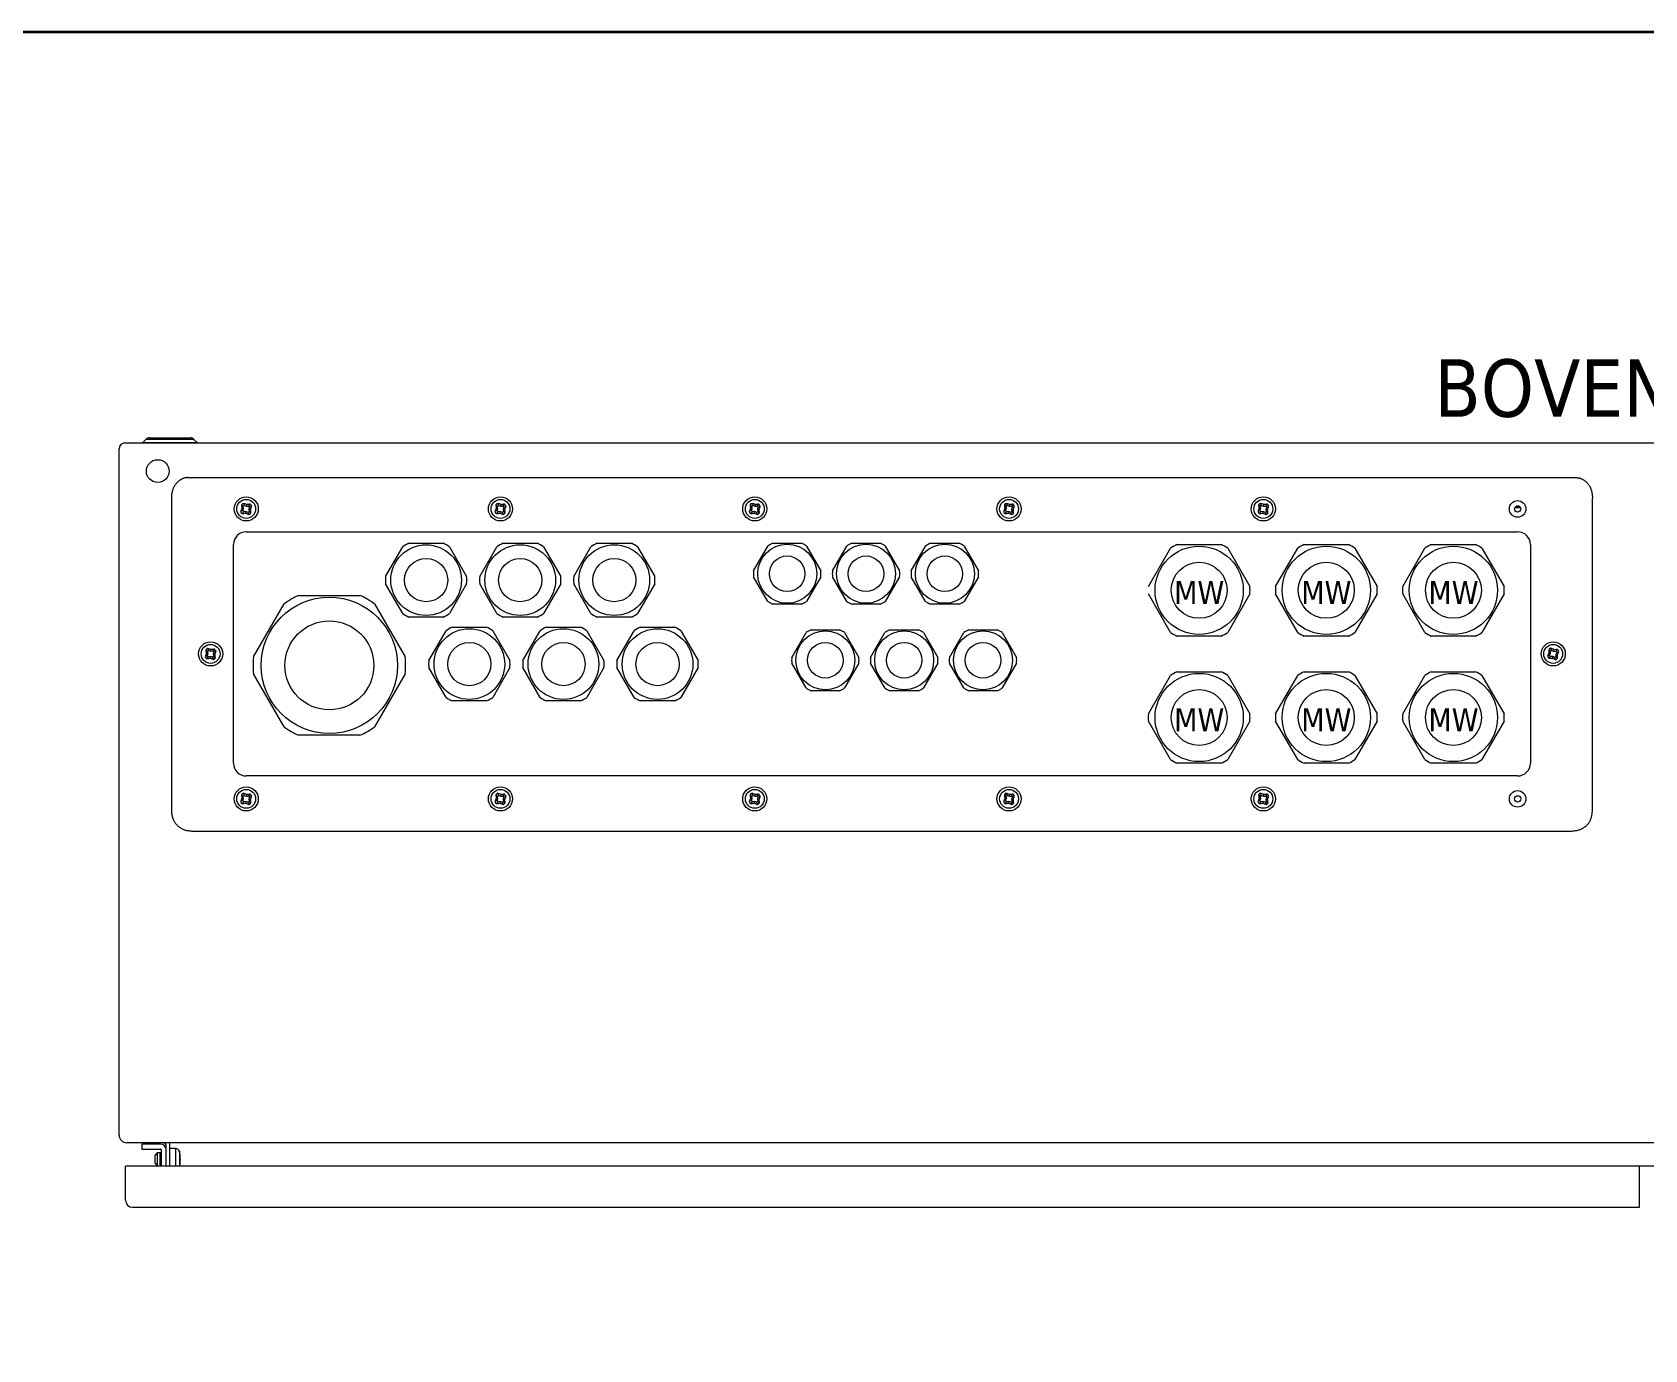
# Model space of a CAD drawing. Header units: millimetres. Extents: x 0 to 4000, y 0 to 2720.
# Drawn here: x 1816 to 2450, y 2202 to 2720 of the extents above; entities that cross this region are included whole.
import ezdxf
from ezdxf.enums import TextEntityAlignment as Align

# ---------------------------------------------------------------- set-up
doc = ezdxf.new("R2010")
doc.units = ezdxf.units.MM
for name, color, linetype, lineweight in [('EPLAN108', 5, 'Continuous', 5), ('EPLAN201', 73, 'Continuous', 5), ('EPLAN400', 5, 'Continuous', 5), ('EPLAN440', 73, 'Continuous', 5), ('EPLAN451', 73, 'Continuous', 5), ('EPLAN452', 73, 'Continuous', 5), ('EPLAN500', 7, 'Continuous', 5), ('EPLAN501', 7, 'Continuous', 5), ('EPLAN503', 7, 'Continuous', 5), ('EPLAN504', 7, 'Continuous', 5), ('KASTEN', 1, 'Continuous', 0), ('KASTMACRO-DETAIL', 1, 'Continuous', 0)]:
    doc.layers.add(name, color=color, linetype=linetype, lineweight=lineweight)
doc.styles.add('Tahoma', font='')
doc.styles.get('Tahoma').set_extended_font_data('Tahoma')

# ---------------------------------------------------------------- blocks, each defined once
blk = doc.blocks.new('EPLFRAME')
at = {"layer": 'EPLAN201', "linetype": 'Continuous', "lineweight": 35, "ltscale": 4}
blk.add_lwpolyline([(0, 0), (4000, 0), (4000, 2720), (0, 2720)], close=True, dxfattribs=at)
at = {"layer": 'EPLAN451', "color": 73, "style": 'Tahoma'}
for tag, p in [('14_10011', (927, 160)), ('14_10015', (927, 110)), ('14_10014', (927, 60)), ('14_10031', (2460, 60)), ('14_10156[1]', (3360, 58.28)), ('14_10000', (927, 10)), ('14_10027', (3475, 10))]:
    blk.add_attdef(tag, p, '', height=22.57, dxfattribs=at)
blk.add_attdef('14_10013', text='', height=22.57, dxfattribs=at).set_placement((2245, 10), align=Align.RIGHT)
at = {"layer": 'EPLAN452', "color": 73, "style": 'Tahoma'}
for tag, p, height in [('4_11011', (2530, 160), 22.57), ('4_11901[1]', (2497, 110), 22.57), ('4_11020', (2890, 60), 22.57), ('4_11042', (3850, 10), 31.61)]:
    blk.add_attdef(tag, p, '', height=height, dxfattribs=at)
blk = doc.blocks.new('EPLSYM_LibrarySPECIAL_Symbol11_Variant0_Placement8_5')
at = {"layer": 'EPLAN400', "color": 5, "style": 'Tahoma'}
blk.add_attdef('17_20010', text='', height=22.57, dxfattribs=at).set_placement((-1.5, -0.5), align=Align.BOTTOM_CENTER)
at = {"layer": 'EPLAN440', "color": 73, "style": 'Tahoma'}
blk.add_attdef('17_20300', text='', height=1.63, dxfattribs=at).set_placement((-1.5, -38), align=Align.BOTTOM_CENTER)
at = {"layer": 'EPLAN500', "color": 7, "style": 'Tahoma'}
blk.add_attdef('17_20027', text='', height=1.63, dxfattribs=at).set_placement((-1.5, -40.7), align=Align.BOTTOM_CENTER)
at = {"layer": 'EPLAN501', "color": 7, "style": 'Tahoma'}
blk.add_attdef('17_20011', text='', height=1.63, dxfattribs=at).set_placement((-1.5, -46.1), align=Align.BOTTOM_CENTER)
at = {"layer": 'EPLAN503', "color": 7, "style": 'Tahoma'}
blk.add_attdef('17_20024', text='', height=1.63, dxfattribs=at).set_placement((-1.5, -48.8), align=Align.BOTTOM_CENTER)
at = {"layer": 'EPLAN504', "color": 7, "style": 'Tahoma'}
blk.add_attdef('17_20901[1]', text='', height=1.63, dxfattribs=at).set_placement((-1.5, -43.4), align=Align.BOTTOM_CENTER)

msp = doc.modelspace()

# ---------------------------------------------------------------- linework, layer by layer
at = {"layer": 'KASTEN', "color": 1, "linetype": 'Continuous'}
for p, q in [((1849.76, 2286.42), (1849.76, 2556.28)), ((1852.06, 2558.57), (3047.45, 2558.57)), ((1876.74, 2544.94), (2422.77, 2544.94)), ((1870.3, 2536.79), (1870.3, 2414.45)), ((2429.21, 2414.45), (2429.21, 2536.79)), ((1894.76, 2432.62), (1894.76, 2518.62)), ((1899.76, 2523.62), (2399.76, 2523.62)), ((2404.76, 2518.62), (2404.76, 2432.62)), ((2399.76, 2427.62), (1899.76, 2427.62)), ((1878.78, 2405.96), (2420.73, 2405.96)), ((3046.75, 2283.42), (1852.76, 2283.42)), ((1858.76, 2282.93), (1858.76, 2280.93)), ((1866.06, 2282.93), (1858.76, 2282.93)), ((1858.76, 2280.93), (1866.06, 2280.93)), ((1864.76, 2279.43), (1863.76, 2278.43)), ((1863.76, 2278.43), (1863.76, 2275.43)), ((1866.26, 2279.43), (1864.76, 2279.43)), ((1864.76, 2279.43), (1864.76, 2274.43)), ((1866.26, 2279.43), (1865.76, 2279.43)), ((1865.76, 2279.43), (1865.76, 2276.86)), ((1865.76, 2276.86), (1865.76, 2274.43)), ((1866.26, 2280.73), (1866.26, 2274.29)), ((1868.26, 2274.29), (1868.26, 2282.42)), ((1869.76, 2274.29), (1869.76, 2282.42)), ((1870.66, 2281.18), (1869.86, 2281.18)), ((1871, 2281.18), (1870.26, 2281.18)), ((1870.66, 2281.18), (1870.66, 2281.18)), ((1871.17, 2281.17), (1871, 2281.18)), ((1871.26, 2281.18), (1871.17, 2281.17)), ((1872, 2281.18), (1871.26, 2281.18)), ((1872, 2281.18), (1872, 2276.81)), ((1872, 2276.81), (1872, 2274.29)), ((1873.45, 2280.07), (1873.45, 2276.84)), ((1873.45, 2276.84), (1873.45, 2274.29)), ((1873.61, 2279.3), (1873.61, 2279.36)), ((1873.61, 2276.37), (1873.61, 2277.35)), ((1873.72, 2278.52), (1873.74, 2278.52)), ((1873.73, 2276.63), (1873.74, 2276.63)), ((1873.74, 2278.62), (1873.74, 2278.62)), ((1873.74, 2278.6), (1873.74, 2278.6)), ((1873.74, 2278.16), (1873.74, 2278.16)), ((1873.74, 2276.87), (1873.74, 2276.87)), ((3047.25, 2274.29), (1852.26, 2274.29)), ((1852.26, 2260.89), (1852.26, 2274.29)), ((1863.76, 2275.43), (1864.76, 2274.43)), ((1864.76, 2274.43), (1866.26, 2274.43)), ((1865.76, 2274.43), (1866.26, 2274.43)), ((1873.61, 2274.49), (1873.61, 2274.53)), ((1873.65, 2276.35), (1873.74, 2276.35)), ((1873.74, 2275.77), (1873.74, 2275.76)), ((1873.74, 2275.26), (1873.74, 2275.26)), ((1873.74, 2275.24), (1873.74, 2275.23)), ((1855.06, 2258.09), (2444.96, 2258.09)), ((2444.96, 2258.09), (2447.75, 2258.09))]:
    msp.add_line(p, q, dxfattribs=at)
at = {"layer": 'KASTEN', "linetype": 'Continuous', "lineweight": 0, "ltscale": 20}
for p, q in [((1859, 2558.63), (1860.44, 2560.07)), ((1880.53, 2558.63), (1859, 2558.63)), ((1860.44, 2560.07), (1879.08, 2560.07)), ((1861.65, 2560.57), (1877.88, 2560.57)), ((1879.08, 2560.07), (1880.53, 2558.63))]:
    msp.add_line(p, q, dxfattribs=at)
at = {"layer": 'KASTEN', "linetype": 'Continuous', "ltscale": 9.15}
for p, q in [((1898.4, 2531.95), (1897.56, 2531.54)), ((1898.61, 2533.59), (1897.9, 2534.21)), ((1898.73, 2532.75), (1898.07, 2532.83)), ((1898.77, 2531.48), (1898.16, 2530.77)), ((1898.4, 2531.95), (1898.73, 2532.75)), ((1898.73, 2532.75), (1898.61, 2533.59)), ((1899.09, 2533.96), (1898.67, 2534.8)), ((1899.62, 2531.6), (1898.77, 2531.48)), ((1899.09, 2533.96), (1899.88, 2533.64)), ((1899.62, 2531.6), (1899.53, 2530.94)), ((1900.41, 2531.27), (1899.62, 2531.6)), ((1899.88, 2533.64), (1899.96, 2534.3)), ((1899.88, 2533.64), (1900.73, 2533.75)), ((1900.41, 2531.27), (1900.82, 2530.43)), ((1900.73, 2533.75), (1901.34, 2534.46)), ((1900.73, 2533.75), (1901.09, 2533.28)), ((1901.09, 2533.28), (1900.77, 2532.49)), ((1900.77, 2532.49), (1900.89, 2531.64)), ((1900.77, 2532.49), (1901.43, 2532.4)), ((1900.89, 2531.64), (1901.6, 2531.03)), ((1901.09, 2533.28), (1901.93, 2533.69)), ((1998.4, 2531.95), (1997.56, 2531.54)), ((1998.61, 2533.59), (1997.9, 2534.21)), ((1998.73, 2532.75), (1998.07, 2532.83)), ((1998.77, 2531.48), (1998.16, 2530.77)), ((1998.4, 2531.95), (1998.73, 2532.75)), ((1998.73, 2532.75), (1998.61, 2533.59)), ((1999.09, 2533.96), (1998.67, 2534.8)), ((1999.62, 2531.6), (1998.77, 2531.48)), ((1999.09, 2533.96), (1999.88, 2533.64)), ((1999.62, 2531.6), (1999.53, 2530.94)), ((2000.41, 2531.27), (1999.62, 2531.6)), ((1999.88, 2533.64), (1999.96, 2534.3)), ((1999.88, 2533.64), (2000.73, 2533.75)), ((2000.41, 2531.27), (2000.82, 2530.43)), ((2000.73, 2533.75), (2001.34, 2534.46)), ((2000.73, 2533.75), (2001.09, 2533.28)), ((2001.09, 2533.28), (2000.77, 2532.49)), ((2000.77, 2532.49), (2000.89, 2531.64)), ((2000.77, 2532.49), (2001.43, 2532.4)), ((2000.89, 2531.64), (2001.6, 2531.03)), ((2001.09, 2533.28), (2001.93, 2533.69)), ((2098.4, 2531.95), (2097.56, 2531.54)), ((2098.61, 2533.59), (2097.9, 2534.21)), ((2098.73, 2532.75), (2098.07, 2532.83)), ((2098.77, 2531.48), (2098.16, 2530.77)), ((2098.4, 2531.95), (2098.73, 2532.75)), ((2098.73, 2532.75), (2098.61, 2533.59)), ((2099.09, 2533.96), (2098.67, 2534.8)), ((2099.62, 2531.6), (2098.77, 2531.48)), ((2099.09, 2533.96), (2099.88, 2533.64)), ((2099.62, 2531.6), (2099.53, 2530.94)), ((2100.41, 2531.27), (2099.62, 2531.6)), ((2099.88, 2533.64), (2099.96, 2534.3)), ((2099.88, 2533.64), (2100.73, 2533.75)), ((2100.41, 2531.27), (2100.82, 2530.43)), ((2100.73, 2533.75), (2101.34, 2534.46)), ((2100.73, 2533.75), (2101.09, 2533.28)), ((2101.09, 2533.28), (2100.77, 2532.49)), ((2100.77, 2532.49), (2100.89, 2531.64)), ((2100.77, 2532.49), (2101.43, 2532.4)), ((2100.89, 2531.64), (2101.6, 2531.03)), ((2101.09, 2533.28), (2101.93, 2533.69)), ((2198.4, 2531.95), (2197.56, 2531.54)), ((2198.61, 2533.59), (2197.9, 2534.21)), ((2198.73, 2532.75), (2198.07, 2532.83)), ((2198.77, 2531.48), (2198.16, 2530.77)), ((2198.4, 2531.95), (2198.73, 2532.75)), ((2198.73, 2532.75), (2198.61, 2533.59)), ((2199.09, 2533.96), (2198.67, 2534.8)), ((2199.62, 2531.6), (2198.77, 2531.48)), ((2199.09, 2533.96), (2199.88, 2533.64)), ((2199.62, 2531.6), (2199.53, 2530.94)), ((2200.41, 2531.27), (2199.62, 2531.6)), ((2199.88, 2533.64), (2199.96, 2534.3)), ((2199.88, 2533.64), (2200.73, 2533.75)), ((2200.41, 2531.27), (2200.82, 2530.43)), ((2200.73, 2533.75), (2201.34, 2534.46)), ((2200.73, 2533.75), (2201.09, 2533.28)), ((2201.09, 2533.28), (2200.77, 2532.49)), ((2200.77, 2532.49), (2200.89, 2531.64)), ((2200.77, 2532.49), (2201.43, 2532.4)), ((2200.89, 2531.64), (2201.6, 2531.03)), ((2201.09, 2533.28), (2201.93, 2533.69)), ((2298.4, 2531.95), (2297.56, 2531.54)), ((2298.61, 2533.59), (2297.9, 2534.21)), ((2298.73, 2532.75), (2298.07, 2532.83)), ((2298.77, 2531.48), (2298.16, 2530.77)), ((2298.4, 2531.95), (2298.73, 2532.75)), ((2298.73, 2532.75), (2298.61, 2533.59)), ((2299.09, 2533.96), (2298.67, 2534.8)), ((2299.62, 2531.6), (2298.77, 2531.48)), ((2299.09, 2533.96), (2299.88, 2533.64)), ((2299.62, 2531.6), (2299.53, 2530.94)), ((2300.41, 2531.27), (2299.62, 2531.6)), ((2299.88, 2533.64), (2299.96, 2534.3)), ((2299.88, 2533.64), (2300.73, 2533.75)), ((2300.41, 2531.27), (2300.82, 2530.43)), ((2300.73, 2533.75), (2301.34, 2534.46)), ((2300.73, 2533.75), (2301.09, 2533.28)), ((2301.09, 2533.28), (2300.77, 2532.49)), ((2300.77, 2532.49), (2300.89, 2531.64)), ((2300.77, 2532.49), (2301.43, 2532.4)), ((2300.89, 2531.64), (2301.6, 2531.03)), ((2301.09, 2533.28), (2301.93, 2533.69)), ((2400.92, 2533.06), (2398.58, 2533.06)), ((2400.87, 2533.17), (2398.63, 2533.17)), ((1884.42, 2474.92), (1883.6, 2474.48)), ((1884.58, 2476.56), (1883.86, 2477.15)), ((1884.72, 2475.72), (1884.06, 2475.78)), ((1884.8, 2474.45), (1884.21, 2473.72)), ((1884.42, 2474.92), (1884.72, 2475.72)), ((1884.72, 2475.72), (1884.58, 2476.56)), ((1885.05, 2476.94), (1884.61, 2477.77)), ((1885.65, 2474.59), (1884.8, 2474.45)), ((1885.05, 2476.94), (1885.85, 2476.64)), ((1885.65, 2474.59), (1885.58, 2473.93)), ((1886.45, 2474.29), (1885.65, 2474.59)), ((1885.85, 2476.64), (1885.91, 2477.3)), ((1885.85, 2476.64), (1886.69, 2476.78)), ((1886.45, 2474.29), (1886.89, 2473.46)), ((1886.69, 2476.78), (1887.28, 2477.51)), ((1886.69, 2476.78), (1887.07, 2476.32)), ((1887.07, 2476.32), (1886.77, 2475.52)), ((1886.77, 2475.52), (1887.44, 2475.45)), ((1886.77, 2475.52), (1886.91, 2474.67)), ((1886.91, 2474.67), (1887.64, 2474.08)), ((1887.07, 2476.32), (1887.9, 2476.76)), ((2412.35, 2475.06), (2411.48, 2474.72)), ((2412.68, 2474.56), (2412.02, 2473.9)), ((2412.69, 2476.68), (2412.03, 2477.35)), ((2412.74, 2475.83), (2412.09, 2475.96)), ((2412.35, 2475.06), (2412.74, 2475.83)), ((2412.68, 2474.56), (2412.35, 2475.06)), ((2413.54, 2474.61), (2412.68, 2474.56)), ((2412.74, 2475.83), (2412.69, 2476.68)), ((2413.2, 2477.01), (2412.85, 2477.88)), ((2413.2, 2477.01), (2413.96, 2476.62)), ((2413.54, 2474.61), (2413.4, 2473.96)), ((2414.3, 2474.22), (2413.54, 2474.61)), ((2413.96, 2476.62), (2414.1, 2477.28)), ((2413.96, 2476.62), (2414.81, 2476.67)), ((2414.3, 2474.22), (2414.65, 2473.35)), ((2415.14, 2476.17), (2414.76, 2475.41)), ((2414.76, 2475.41), (2414.8, 2474.55)), ((2414.76, 2475.41), (2415.41, 2475.27)), ((2414.8, 2474.55), (2415.46, 2473.89)), ((2414.81, 2476.67), (2415.48, 2477.33)), ((2415.14, 2476.17), (2416.01, 2476.51)), ((1898.4, 2417.95), (1897.56, 2417.54)), ((1898.61, 2419.59), (1897.9, 2420.21)), ((1898.73, 2418.75), (1898.07, 2418.83)), ((1898.77, 2417.48), (1898.16, 2416.77)), ((1898.4, 2417.95), (1898.73, 2418.75)), ((1898.73, 2418.75), (1898.61, 2419.59)), ((1899.09, 2419.96), (1898.67, 2420.8)), ((1899.62, 2417.6), (1898.77, 2417.48)), ((1899.09, 2419.96), (1899.88, 2419.64)), ((1899.62, 2417.6), (1899.53, 2416.94)), ((1900.41, 2417.27), (1899.62, 2417.6)), ((1899.88, 2419.64), (1899.96, 2420.3)), ((1899.88, 2419.64), (1900.73, 2419.75)), ((1900.41, 2417.27), (1900.82, 2416.43)), ((1900.73, 2419.75), (1901.34, 2420.46)), ((1900.73, 2419.75), (1901.09, 2419.28)), ((1901.09, 2419.28), (1900.77, 2418.49)), ((1900.77, 2418.49), (1900.89, 2417.64)), ((1900.77, 2418.49), (1901.43, 2418.4)), ((1900.89, 2417.64), (1901.6, 2417.03)), ((1901.09, 2419.28), (1901.93, 2419.69)), ((1998.4, 2417.95), (1997.56, 2417.54)), ((1998.61, 2419.59), (1997.9, 2420.21)), ((1998.73, 2418.75), (1998.07, 2418.83)), ((1998.77, 2417.48), (1998.16, 2416.77)), ((1998.4, 2417.95), (1998.73, 2418.75)), ((1998.73, 2418.75), (1998.61, 2419.59)), ((1999.09, 2419.96), (1998.67, 2420.8)), ((1999.62, 2417.6), (1998.77, 2417.48)), ((1999.09, 2419.96), (1999.88, 2419.64)), ((1999.62, 2417.6), (1999.53, 2416.94)), ((2000.41, 2417.27), (1999.62, 2417.6)), ((1999.88, 2419.64), (1999.96, 2420.3)), ((1999.88, 2419.64), (2000.73, 2419.75)), ((2000.41, 2417.27), (2000.82, 2416.43)), ((2000.73, 2419.75), (2001.34, 2420.46)), ((2000.73, 2419.75), (2001.09, 2419.28)), ((2001.09, 2419.28), (2000.77, 2418.49)), ((2000.77, 2418.49), (2000.89, 2417.64)), ((2000.77, 2418.49), (2001.43, 2418.4)), ((2000.89, 2417.64), (2001.6, 2417.03)), ((2001.09, 2419.28), (2001.93, 2419.69)), ((2098.4, 2417.95), (2097.56, 2417.54)), ((2098.61, 2419.59), (2097.9, 2420.21)), ((2098.73, 2418.75), (2098.07, 2418.83)), ((2098.77, 2417.48), (2098.16, 2416.77)), ((2098.4, 2417.95), (2098.73, 2418.75)), ((2098.73, 2418.75), (2098.61, 2419.59)), ((2099.09, 2419.96), (2098.67, 2420.8)), ((2099.62, 2417.6), (2098.77, 2417.48)), ((2099.09, 2419.96), (2099.88, 2419.64)), ((2099.62, 2417.6), (2099.53, 2416.94)), ((2100.41, 2417.27), (2099.62, 2417.6)), ((2099.88, 2419.64), (2099.96, 2420.3)), ((2099.88, 2419.64), (2100.73, 2419.75)), ((2100.41, 2417.27), (2100.82, 2416.43)), ((2100.73, 2419.75), (2101.34, 2420.46)), ((2100.73, 2419.75), (2101.09, 2419.28)), ((2101.09, 2419.28), (2100.77, 2418.49)), ((2100.77, 2418.49), (2100.89, 2417.64)), ((2100.77, 2418.49), (2101.43, 2418.4)), ((2100.89, 2417.64), (2101.6, 2417.03)), ((2101.09, 2419.28), (2101.93, 2419.69)), ((2198.4, 2417.95), (2197.56, 2417.54)), ((2198.61, 2419.59), (2197.9, 2420.21)), ((2198.73, 2418.75), (2198.07, 2418.83)), ((2198.77, 2417.48), (2198.16, 2416.77)), ((2198.4, 2417.95), (2198.73, 2418.75)), ((2198.73, 2418.75), (2198.61, 2419.59)), ((2199.09, 2419.96), (2198.67, 2420.8)), ((2199.62, 2417.6), (2198.77, 2417.48)), ((2199.09, 2419.96), (2199.88, 2419.64)), ((2199.62, 2417.6), (2199.53, 2416.94)), ((2200.41, 2417.27), (2199.62, 2417.6)), ((2199.88, 2419.64), (2199.96, 2420.3)), ((2199.88, 2419.64), (2200.73, 2419.75)), ((2200.41, 2417.27), (2200.82, 2416.43)), ((2200.73, 2419.75), (2201.34, 2420.46)), ((2200.73, 2419.75), (2201.09, 2419.28)), ((2201.09, 2419.28), (2200.77, 2418.49)), ((2200.77, 2418.49), (2200.89, 2417.64)), ((2200.77, 2418.49), (2201.43, 2418.4)), ((2200.89, 2417.64), (2201.6, 2417.03)), ((2201.09, 2419.28), (2201.93, 2419.69)), ((2298.4, 2417.95), (2297.56, 2417.54)), ((2298.61, 2419.59), (2297.9, 2420.21)), ((2298.73, 2418.75), (2298.07, 2418.83)), ((2298.77, 2417.48), (2298.16, 2416.77)), ((2298.4, 2417.95), (2298.73, 2418.75)), ((2298.73, 2418.75), (2298.61, 2419.59)), ((2299.09, 2419.96), (2298.67, 2420.8)), ((2299.62, 2417.6), (2298.77, 2417.48)), ((2299.09, 2419.96), (2299.88, 2419.64)), ((2299.62, 2417.6), (2299.53, 2416.94)), ((2300.41, 2417.27), (2299.62, 2417.6)), ((2299.88, 2419.64), (2299.96, 2420.3)), ((2299.88, 2419.64), (2300.73, 2419.75)), ((2300.41, 2417.27), (2300.82, 2416.43)), ((2300.73, 2419.75), (2301.34, 2420.46)), ((2300.73, 2419.75), (2301.09, 2419.28)), ((2301.09, 2419.28), (2300.77, 2418.49)), ((2300.77, 2418.49), (2300.89, 2417.64)), ((2300.77, 2418.49), (2301.43, 2418.4)), ((2300.89, 2417.64), (2301.6, 2417.03)), ((2301.09, 2419.28), (2301.93, 2419.69))]:
    msp.add_line(p, q, dxfattribs=at)
at = {"layer": 'KASTEN', "ltscale": 4}
msp.add_line((2447.75, 2258.09), (2447.75, 2274.29), dxfattribs=at)
at = {"layer": 'KASTEN', "color": 1, "linetype": 'Continuous'}
for points in [[(1876.74, 2544.94), (1876.55, 2544.92), (1876.36, 2544.9), (1876.17, 2544.87), (1875.97, 2544.85), (1875.78, 2544.82), (1875.6, 2544.78), (1875.41, 2544.73), (1875.22, 2544.68), (1875.04, 2544.62), (1874.86, 2544.55), (1874.68, 2544.47), (1874.5, 2544.39), (1874.33, 2544.3), (1874.15, 2544.2), (1873.98, 2544.1), (1873.82, 2543.99), (1873.65, 2543.88), (1873.49, 2543.77), (1873.33, 2543.65), (1873.17, 2543.53), (1873.01, 2543.4), (1872.86, 2543.27), (1872.72, 2543.14), (1872.57, 2543), (1872.43, 2542.86), (1872.3, 2542.71), (1872.17, 2542.55), (1872.04, 2542.39), (1871.91, 2542.22), (1871.78, 2542.04), (1871.66, 2541.85), (1871.53, 2541.65), (1871.41, 2541.44), (1871.28, 2541.21), (1871.16, 2540.98), (1871.05, 2540.72), (1870.94, 2540.46), (1870.83, 2540.18), (1870.74, 2539.89), (1870.66, 2539.59), (1870.58, 2539.27), (1870.52, 2538.94), (1870.47, 2538.59), (1870.43, 2538.24), (1870.39, 2537.89), (1870.36, 2537.52), (1870.33, 2537.16), (1870.3, 2536.79)], [(2422.77, 2544.94), (2422.96, 2544.92), (2423.15, 2544.9), (2423.34, 2544.87), (2423.54, 2544.85), (2423.73, 2544.82), (2423.92, 2544.78), (2424.1, 2544.73), (2424.29, 2544.68), (2424.47, 2544.62), (2424.65, 2544.55), (2424.83, 2544.47), (2425.01, 2544.39), (2425.18, 2544.3), (2425.36, 2544.2), (2425.53, 2544.1), (2425.69, 2543.99), (2425.86, 2543.88), (2426.02, 2543.77), (2426.18, 2543.65), (2426.34, 2543.53), (2426.5, 2543.4), (2426.65, 2543.27), (2426.79, 2543.14), (2426.94, 2543), (2427.08, 2542.86), (2427.21, 2542.71), (2427.34, 2542.55), (2427.47, 2542.39), (2427.6, 2542.22), (2427.73, 2542.04), (2427.85, 2541.85), (2427.98, 2541.65), (2428.1, 2541.44), (2428.23, 2541.21), (2428.35, 2540.98), (2428.46, 2540.72), (2428.58, 2540.46), (2428.68, 2540.18), (2428.77, 2539.89), (2428.85, 2539.59), (2428.93, 2539.27), (2428.99, 2538.94), (2429.04, 2538.59), (2429.08, 2538.24), (2429.12, 2537.89), (2429.15, 2537.52), (2429.18, 2537.16), (2429.21, 2536.79)], [(1870.3, 2414.45), (1870.33, 2414.08), (1870.36, 2413.71), (1870.39, 2413.35), (1870.43, 2412.99), (1870.47, 2412.64), (1870.52, 2412.3), (1870.58, 2411.97), (1870.66, 2411.65), (1870.74, 2411.34), (1870.83, 2411.05), (1870.94, 2410.77), (1871.05, 2410.51), (1871.16, 2410.26), (1871.28, 2410.02), (1871.41, 2409.79), (1871.53, 2409.58), (1871.66, 2409.38), (1871.78, 2409.19), (1871.91, 2409.01), (1872.04, 2408.84), (1872.17, 2408.68), (1872.3, 2408.53), (1872.43, 2408.38), (1872.57, 2408.23), (1872.72, 2408.1), (1872.86, 2407.96), (1873.02, 2407.83), (1873.18, 2407.7), (1873.35, 2407.57), (1873.53, 2407.44), (1873.72, 2407.32), (1873.92, 2407.19), (1874.13, 2407.07), (1874.36, 2406.94), (1874.6, 2406.82), (1874.85, 2406.71), (1875.11, 2406.6), (1875.39, 2406.49), (1875.68, 2406.4), (1875.99, 2406.32), (1876.31, 2406.25), (1876.64, 2406.19), (1876.98, 2406.13), (1877.33, 2406.09), (1877.69, 2406.05), (1878.05, 2406.02), (1878.42, 2405.99), (1878.78, 2405.96)], [(2420.73, 2405.96), (2421.09, 2405.99), (2421.46, 2406.02), (2421.82, 2406.05), (2422.18, 2406.09), (2422.53, 2406.13), (2422.87, 2406.19), (2423.2, 2406.25), (2423.52, 2406.32), (2423.83, 2406.4), (2424.12, 2406.49), (2424.4, 2406.6), (2424.66, 2406.71), (2424.91, 2406.82), (2425.15, 2406.94), (2425.38, 2407.07), (2425.59, 2407.19), (2425.79, 2407.32), (2425.98, 2407.44), (2426.16, 2407.57), (2426.33, 2407.7), (2426.49, 2407.83), (2426.65, 2407.96), (2426.79, 2408.1), (2426.94, 2408.23), (2427.08, 2408.38), (2427.21, 2408.53), (2427.34, 2408.68), (2427.47, 2408.84), (2427.6, 2409.01), (2427.73, 2409.19), (2427.85, 2409.38), (2427.98, 2409.58), (2428.1, 2409.79), (2428.23, 2410.02), (2428.35, 2410.26), (2428.46, 2410.51), (2428.58, 2410.77), (2428.68, 2411.05), (2428.77, 2411.34), (2428.85, 2411.65), (2428.93, 2411.97), (2428.99, 2412.3), (2429.04, 2412.64), (2429.08, 2412.99), (2429.12, 2413.35), (2429.15, 2413.71), (2429.18, 2414.08), (2429.21, 2414.45)], [(1873.74, 2278.64), (1873.71, 2278.82), (1873.7, 2278.92)], [(1873.74, 2276.99), (1873.74, 2277.16), (1873.73, 2277.27)], [(1873.74, 2276.87), (1873.74, 2276.7), (1873.73, 2276.63)], [(1873.7, 2274.94), (1873.71, 2275.04), (1873.74, 2275.22)], [(1873.74, 2275.26), (1873.74, 2275.25), (1873.73, 2275.24)], [(1873.74, 2275.23), (1873.74, 2275.2), (1873.73, 2275.17)]]:
    msp.add_lwpolyline(points, dxfattribs=at)
msp.add_circle((1864.96, 2547.47), 4.49, dxfattribs=at)
at = {"layer": 'KASTEN', "linetype": 'Continuous', "ltscale": 9.15}
for centre, radius in [((1899.75, 2532.62), 4.75), ((1999.75, 2532.62), 4.75), ((2099.75, 2532.62), 4.75), ((2199.75, 2532.62), 4.75), ((2299.75, 2532.62), 4.75), ((1899.75, 2532.62), 3.71), ((1999.75, 2532.62), 3.71), ((2099.75, 2532.62), 3.71), ((2199.75, 2532.62), 3.71), ((2299.75, 2532.62), 3.71), ((2399.75, 2532.62), 3.25), ((2399.75, 2532.62), 1.25), ((1885.75, 2475.62), 4.75), ((2413.75, 2475.62), 4.75), ((1885.75, 2475.62), 3.71), ((2413.75, 2475.62), 3.71), ((1899.75, 2418.62), 4.75), ((1999.75, 2418.62), 4.75), ((2099.75, 2418.62), 4.75), ((2199.75, 2418.62), 4.75), ((2299.75, 2418.62), 4.75), ((1899.75, 2418.62), 3.71), ((1999.75, 2418.62), 3.71), ((2099.75, 2418.62), 3.71), ((2199.75, 2418.62), 3.71), ((2299.75, 2418.62), 3.71), ((2399.75, 2418.62), 3.25), ((2399.75, 2418.62), 1.25)]:
    msp.add_circle(centre, radius, dxfattribs=at)
at = {"layer": 'KASTEN', "color": 1, "linetype": 'Continuous'}
for centre, radius, start, end in [((1852.06, 2556.27), 2.3, 90, 180), ((1899.76, 2518.62), 5, 90, 180), ((2399.76, 2518.62), 5, 360, 90), ((1899.76, 2432.62), 5, 180, 270), ((2399.76, 2432.62), 5, 270, 360), ((1852.76, 2286.42), 3, 180, 270), ((1867.26, 2282.42), 1, 360, 90), ((1867.26, 2282.42), 2.5, 0, 23.56059), ((1866.06, 2280.73), 2.2, 360, 90), ((1866.06, 2280.73), 0.2, 360, 90), ((1869.86, 2281.08), 0.1, 90, 180), ((1872, 2279.68), 1.5, 15.18311, 90), ((1861.86, 2276.93), 12, 11.71214, 15.18311), ((1861.86, 2276.93), 12, 9.54849, 11.71214), ((1865.14, 2277.8), 8.61, 2.42192, 10.24), ((1869.89, 2278.28), 3.86, 3.60581, 15.31527), ((1864.53, 2277.72), 9.22, 2.34372, 9.89692), ((1870.02, 2278.36), 3.74, 344.3291, 355.94393), ((1865.27, 2277.89), 8.48, 349.65497, 357.44999), ((1865.43, 2275.98), 8.32, 2.51248, 6.52794), ((1873.57, 2278.59), 0.188, 325.44153, 338.24103), ((1861.69, 2277.07), 12.06, 2.07989, 4.16472), ((1862.45, 2277.42), 11.3, 356.00461, 357.83157), ((1872.72, 2278.49), 1.03, 7.1872, 13.01591), ((1870.02, 2275.5), 3.74, 4.05631, 15.67066), ((1870.62, 2275.45), 3.13, 4.50202, 17.15044), ((1865.14, 2276.06), 8.61, 349.76, 357.57808), ((1861.86, 2276.93), 12, 348.28786, 350.45151), ((1869.9, 2275.58), 3.85, 350.43571, 356.40186), ((1861.69, 2276.78), 12.06, 355.83507, 357.92032), ((1873.57, 2275.27), 0.188, 21.75897, 34.55847), ((1855.06, 2260.89), 2.8, 180, 270)]:
    msp.add_arc(centre, radius, start, end, dxfattribs=at)
at = {"layer": 'KASTEN', "linetype": 'Continuous', "lineweight": 0, "ltscale": 400}
for centre, radius, start, end in [((1858.86, 2558.77), 0.2, 270, 315), ((1861.65, 2558.87), 1.7, 90, 135), ((1877.88, 2558.87), 1.7, 45, 90), ((1880.67, 2558.77), 0.2, 225, 270)]:
    msp.add_arc(centre, radius, start, end, dxfattribs=at)
at = {"layer": 'KASTEN', "linetype": 'Continuous', "ltscale": 9.15}
for centre, radius, start, end in [((1963.55, 2506.53), 70.56, 158.12003, 159.24448), ((1899.75, 2532.62), 2.44, 206.23409, 229.30798), ((1899.75, 2532.62), 2.44, 116.2341, 139.308), ((1968.03, 2541.94), 70.55, 186.29754, 187.42222), ((1890.42, 2600.87), 70.52, 276.29727, 277.42235), ((1899.75, 2532.62), 1.5, 206.2341, 229.30801), ((1899.75, 2532.62), 1.5, 116.2341, 139.30801), ((1873.67, 2468.83), 70.55, 68.11989, 69.24455), ((1925.83, 2596.43), 70.57, 248.12009, 249.24439), ((1909.08, 2464.32), 70.57, 96.29772, 97.42208), ((1899.75, 2532.62), 1.5, 296.23409, 319.30801), ((1899.75, 2532.62), 2.44, 296.23409, 319.308), ((1862.76, 2503.96), 49.18, 37.20343, 38.33864), ((1835.95, 2558.7), 70.56, 338.11999, 339.24445), ((1831.48, 2523.29), 70.54, 6.29739, 7.42224), ((2063.55, 2506.53), 70.56, 158.12003, 159.24448), ((1999.75, 2532.62), 2.44, 206.23409, 229.30798), ((1999.75, 2532.62), 2.44, 116.2341, 139.308), ((2068.03, 2541.94), 70.55, 186.29754, 187.42222), ((1990.42, 2600.87), 70.52, 276.29727, 277.42235), ((1999.75, 2532.62), 1.5, 206.2341, 229.30801), ((1999.75, 2532.62), 1.5, 116.2341, 139.30801), ((1973.67, 2468.83), 70.55, 68.11989, 69.24455), ((2025.83, 2596.43), 70.57, 248.12009, 249.24439), ((2009.08, 2464.32), 70.57, 96.29772, 97.42208), ((1999.75, 2532.62), 1.5, 296.23409, 319.30801), ((1999.75, 2532.62), 2.44, 296.23409, 319.308), ((1962.76, 2503.96), 49.18, 37.20343, 38.33864), ((1935.95, 2558.7), 70.56, 338.11999, 339.24445), ((1931.48, 2523.29), 70.54, 6.29739, 7.42224), ((2163.55, 2506.53), 70.56, 158.12003, 159.24448), ((2099.75, 2532.62), 2.44, 206.23409, 229.30798), ((2099.75, 2532.62), 2.44, 116.2341, 139.308), ((2168.03, 2541.94), 70.55, 186.29754, 187.42222), ((2090.42, 2600.87), 70.52, 276.29727, 277.42235), ((2099.75, 2532.62), 1.5, 206.2341, 229.30801), ((2099.75, 2532.62), 1.5, 116.2341, 139.30801), ((2073.67, 2468.83), 70.55, 68.11989, 69.24455), ((2125.83, 2596.43), 70.57, 248.12009, 249.24439), ((2109.08, 2464.32), 70.57, 96.29772, 97.42208), ((2099.75, 2532.62), 1.5, 296.23409, 319.30801), ((2099.75, 2532.62), 2.44, 296.23409, 319.308), ((2062.76, 2503.96), 49.18, 37.20343, 38.33864), ((2035.95, 2558.7), 70.56, 338.11999, 339.24445), ((2031.48, 2523.29), 70.54, 6.29739, 7.42224), ((2263.55, 2506.53), 70.56, 158.12003, 159.24448), ((2199.75, 2532.62), 2.44, 206.23409, 229.30798), ((2199.75, 2532.62), 2.44, 116.2341, 139.308), ((2268.03, 2541.94), 70.55, 186.29754, 187.42222), ((2190.42, 2600.87), 70.52, 276.29727, 277.42235), ((2199.75, 2532.62), 1.5, 206.2341, 229.30801), ((2199.75, 2532.62), 1.5, 116.2341, 139.30801), ((2173.67, 2468.83), 70.55, 68.11989, 69.24455), ((2225.83, 2596.43), 70.57, 248.12009, 249.24439), ((2209.08, 2464.32), 70.57, 96.29772, 97.42208), ((2199.75, 2532.62), 1.5, 296.23409, 319.30801), ((2199.75, 2532.62), 2.44, 296.23409, 319.308), ((2162.76, 2503.96), 49.18, 37.20343, 38.33864), ((2135.95, 2558.7), 70.56, 338.11999, 339.24445), ((2131.48, 2523.29), 70.54, 6.29739, 7.42224), ((2363.55, 2506.53), 70.56, 158.12003, 159.24448), ((2299.75, 2532.62), 2.44, 206.23409, 229.30798), ((2299.75, 2532.62), 2.44, 116.2341, 139.308), ((2368.03, 2541.94), 70.55, 186.29754, 187.42222), ((2290.42, 2600.87), 70.52, 276.29727, 277.42235), ((2299.75, 2532.62), 1.5, 206.2341, 229.30801), ((2299.75, 2532.62), 1.5, 116.2341, 139.30801), ((2273.67, 2468.83), 70.55, 68.11989, 69.24455), ((2325.83, 2596.43), 70.57, 248.12009, 249.24439), ((2309.08, 2464.32), 70.57, 96.29772, 97.42208), ((2299.75, 2532.62), 1.5, 296.23409, 319.30801), ((2299.75, 2532.62), 2.44, 296.23409, 319.308), ((2262.76, 2503.96), 49.18, 37.20343, 38.33864), ((2235.95, 2558.7), 70.56, 338.11999, 339.24445), ((2231.48, 2523.29), 70.54, 6.29739, 7.42224), ((1950.28, 2451.39), 70.56, 159.77679, 160.90124), ((1885.75, 2475.62), 2.44, 207.89086, 230.96475), ((1885.75, 2475.62), 2.44, 117.89086, 140.96477), ((1953.73, 2486.91), 70.55, 187.9543, 189.07898), ((1874.45, 2543.57), 70.52, 277.95403, 279.07911), ((1885.75, 2475.62), 1.5, 207.89086, 230.96478), ((1885.75, 2475.62), 1.5, 117.89086, 140.96477), ((1861.52, 2411.1), 70.55, 69.77665, 70.90132), ((1909.98, 2540.15), 70.57, 249.77685, 250.90115), ((1897.05, 2407.62), 70.57, 97.95449, 99.07884), ((1885.75, 2475.62), 1.5, 297.89086, 320.96478), ((1885.75, 2475.62), 2.44, 297.89086, 320.96476), ((1849.61, 2445.9), 49.18, 38.8602, 39.99541), ((1821.22, 2499.84), 70.56, 339.77676, 340.90121), ((1817.78, 2464.32), 70.54, 7.95415, 9.079), ((2475.24, 2444.49), 70.56, 153.50656, 154.63101), ((2452.92, 2501.21), 49.18, 212.59, 213.72521), ((2409.94, 2544.44), 70.57, 271.68429, 272.80865), ((2413.75, 2475.62), 2.44, 111.62066, 134.69456), ((2482.54, 2479.42), 70.54, 181.68396, 182.8088), ((2413.75, 2475.62), 1.5, 111.62066, 134.69458), ((2382.61, 2414.11), 70.57, 63.50665, 64.63096), ((2444.87, 2537.1), 70.55, 243.50645, 244.63112), ((2417.55, 2406.84), 70.52, 91.68383, 92.80891), ((2413.75, 2475.62), 1.5, 291.62066, 314.69457), ((2413.75, 2475.62), 2.44, 291.62066, 314.69457), ((2413.75, 2475.62), 1.5, 21.62066, 44.69458), ((2352.25, 2506.75), 70.56, 333.50659, 334.63104), ((2344.94, 2471.81), 70.55, 1.6841, 2.80878), ((2413.75, 2475.62), 2.44, 21.62066, 44.69455), ((1963.55, 2392.53), 70.56, 158.12003, 159.24448), ((1899.75, 2418.62), 2.44, 206.23409, 229.30798), ((1899.75, 2418.62), 2.44, 116.2341, 139.308), ((1968.03, 2427.94), 70.55, 186.29754, 187.42222), ((1890.42, 2486.87), 70.52, 276.29727, 277.42235), ((1899.75, 2418.62), 1.5, 206.2341, 229.30801), ((1899.75, 2418.62), 1.5, 116.2341, 139.30801), ((1873.67, 2354.83), 70.55, 68.11989, 69.24455), ((1925.83, 2482.43), 70.57, 248.12009, 249.24439), ((1909.08, 2350.32), 70.57, 96.29772, 97.42208), ((1899.75, 2418.62), 1.5, 296.23409, 319.30801), ((1899.75, 2418.62), 2.44, 296.23409, 319.308), ((1862.76, 2389.96), 49.18, 37.20343, 38.33864), ((1835.95, 2444.7), 70.56, 338.11999, 339.24445), ((1831.48, 2409.29), 70.54, 6.29739, 7.42224), ((2063.55, 2392.53), 70.56, 158.12003, 159.24448), ((1999.75, 2418.62), 2.44, 206.23409, 229.30798), ((1999.75, 2418.62), 2.44, 116.2341, 139.308), ((2068.03, 2427.94), 70.55, 186.29754, 187.42222), ((1990.42, 2486.87), 70.52, 276.29727, 277.42235), ((1999.75, 2418.62), 1.5, 206.2341, 229.30801), ((1999.75, 2418.62), 1.5, 116.2341, 139.30801), ((1973.67, 2354.83), 70.55, 68.11989, 69.24455), ((2025.83, 2482.43), 70.57, 248.12009, 249.24439), ((2009.08, 2350.32), 70.57, 96.29772, 97.42208), ((1999.75, 2418.62), 1.5, 296.23409, 319.30801), ((1999.75, 2418.62), 2.44, 296.23409, 319.308), ((1962.76, 2389.96), 49.18, 37.20343, 38.33864), ((1935.95, 2444.7), 70.56, 338.11999, 339.24445), ((1931.48, 2409.29), 70.54, 6.29739, 7.42224), ((2163.55, 2392.53), 70.56, 158.12003, 159.24448), ((2099.75, 2418.62), 2.44, 206.23409, 229.30798), ((2099.75, 2418.62), 2.44, 116.2341, 139.308), ((2168.03, 2427.94), 70.55, 186.29754, 187.42222), ((2090.42, 2486.87), 70.52, 276.29727, 277.42235), ((2099.75, 2418.62), 1.5, 206.2341, 229.30801), ((2099.75, 2418.62), 1.5, 116.2341, 139.30801), ((2073.67, 2354.83), 70.55, 68.11989, 69.24455), ((2125.83, 2482.43), 70.57, 248.12009, 249.24439), ((2109.08, 2350.32), 70.57, 96.29772, 97.42208), ((2099.75, 2418.62), 1.5, 296.23409, 319.30801), ((2099.75, 2418.62), 2.44, 296.23409, 319.308), ((2062.76, 2389.96), 49.18, 37.20343, 38.33864), ((2035.95, 2444.7), 70.56, 338.11999, 339.24445), ((2031.48, 2409.29), 70.54, 6.29739, 7.42224), ((2263.55, 2392.53), 70.56, 158.12003, 159.24448), ((2199.75, 2418.62), 2.44, 206.23409, 229.30798), ((2199.75, 2418.62), 2.44, 116.2341, 139.308), ((2268.03, 2427.94), 70.55, 186.29754, 187.42222), ((2190.42, 2486.87), 70.52, 276.29727, 277.42235), ((2199.75, 2418.62), 1.5, 206.2341, 229.30801), ((2199.75, 2418.62), 1.5, 116.2341, 139.30801), ((2173.67, 2354.83), 70.55, 68.11989, 69.24455), ((2225.83, 2482.43), 70.57, 248.12009, 249.24439), ((2209.08, 2350.32), 70.57, 96.29772, 97.42208), ((2199.75, 2418.62), 1.5, 296.23409, 319.30801), ((2199.75, 2418.62), 2.44, 296.23409, 319.308), ((2162.76, 2389.96), 49.18, 37.20343, 38.33864), ((2135.95, 2444.7), 70.56, 338.11999, 339.24445), ((2131.48, 2409.29), 70.54, 6.29739, 7.42224), ((2363.55, 2392.53), 70.56, 158.12003, 159.24448), ((2299.75, 2418.62), 2.44, 206.23409, 229.30798), ((2299.75, 2418.62), 2.44, 116.2341, 139.308), ((2368.03, 2427.94), 70.55, 186.29754, 187.42222), ((2290.42, 2486.87), 70.52, 276.29727, 277.42235), ((2299.75, 2418.62), 1.5, 206.2341, 229.30801), ((2299.75, 2418.62), 1.5, 116.2341, 139.30801), ((2273.67, 2354.83), 70.55, 68.11989, 69.24455), ((2325.83, 2482.43), 70.57, 248.12009, 249.24439), ((2309.08, 2350.32), 70.57, 96.29772, 97.42208), ((2299.75, 2418.62), 1.5, 296.23409, 319.30801), ((2299.75, 2418.62), 2.44, 296.23409, 319.308), ((2262.76, 2389.96), 49.18, 37.20343, 38.33864), ((2235.95, 2444.7), 70.56, 338.11999, 339.24445), ((2231.48, 2409.29), 70.54, 6.29739, 7.42224)]:
    msp.add_arc(centre, radius, start, end, dxfattribs=at)
at = {"layer": 'KASTMACRO-DETAIL'}
for p, q in [((1954.56, 2506.01), (1961.32, 2517.72)), ((1963.74, 2519.12), (1977.26, 2519.12)), ((1979.68, 2517.72), (1986.44, 2506.01)), ((1991.56, 2506.01), (1998.32, 2517.72)), ((2000.74, 2519.12), (2014.26, 2519.12)), ((2016.68, 2517.72), (2023.44, 2506.01)), ((2028.56, 2506.01), (2035.32, 2517.72)), ((2037.74, 2519.12), (2051.26, 2519.12)), ((2053.68, 2517.72), (2060.44, 2506.01)), ((2099.3, 2508.25), (2104.92, 2517.98)), ((2106.88, 2519.12), (2118.12, 2519.12)), ((2120.08, 2517.98), (2125.7, 2508.25)), ((2130.3, 2508.25), (2135.92, 2517.98)), ((2137.88, 2519.12), (2149.12, 2519.12)), ((2151.08, 2517.98), (2156.7, 2508.25)), ((2161.3, 2508.25), (2166.92, 2517.98)), ((2168.88, 2519.12), (2180.12, 2519.12)), ((2182.08, 2517.98), (2187.7, 2508.25)), ((2265.79, 2518.62), (2283.23, 2518.62)), ((2315.79, 2518.62), (2333.23, 2518.62)), ((2365.79, 2518.62), (2383.23, 2518.62)), ((2254.56, 2502.07), (2263.28, 2517.17)), ((2285.74, 2517.17), (2294.46, 2502.07)), ((2304.56, 2502.07), (2313.28, 2517.17)), ((2335.74, 2517.17), (2344.46, 2502.07)), ((2354.56, 2502.07), (2363.28, 2517.17)), ((2385.74, 2517.17), (2394.46, 2502.07)), ((2104.92, 2496.25), (2099.3, 2505.98)), ((2125.7, 2505.98), (2120.08, 2496.25)), ((2135.92, 2496.25), (2130.3, 2505.98)), ((2156.7, 2505.98), (2151.08, 2496.25)), ((2166.92, 2496.25), (2161.3, 2505.98)), ((2187.7, 2505.98), (2182.08, 2496.25)), ((1920.45, 2498.61), (1944.43, 2498.61)), ((1961.32, 2491.51), (1954.56, 2503.22)), ((1986.44, 2503.22), (1979.68, 2491.51)), ((1998.32, 2491.51), (1991.56, 2503.22)), ((2023.44, 2503.22), (2016.68, 2491.51)), ((2035.32, 2491.51), (2028.56, 2503.22)), ((2060.44, 2503.22), (2053.68, 2491.51)), ((2263.28, 2484.07), (2254.56, 2499.17)), ((2294.46, 2499.17), (2285.74, 2484.07)), ((2313.28, 2484.07), (2304.56, 2499.17)), ((2344.46, 2499.17), (2335.74, 2484.07)), ((2363.28, 2484.07), (2354.56, 2499.17)), ((2394.46, 2499.17), (2385.74, 2484.07)), ((1902.63, 2474.47), (1914.62, 2495.24)), ((1950.26, 2495.24), (1962.25, 2474.47)), ((2118.12, 2495.12), (2106.88, 2495.12)), ((2149.12, 2495.12), (2137.88, 2495.12)), ((2180.12, 2495.12), (2168.88, 2495.12)), ((1977.26, 2490.12), (1963.74, 2490.12)), ((1980.74, 2486.12), (1994.26, 2486.12)), ((2014.26, 2490.12), (2000.74, 2490.12)), ((2017.74, 2486.12), (2031.26, 2486.12)), ((2051.26, 2490.12), (2037.74, 2490.12)), ((2054.74, 2486.12), (2068.26, 2486.12)), ((1971.56, 2473.01), (1978.32, 2484.72)), ((1996.68, 2484.72), (2003.44, 2473.01)), ((2008.56, 2473.01), (2015.32, 2484.72)), ((2033.68, 2484.72), (2040.44, 2473.01)), ((2045.56, 2473.01), (2052.32, 2484.72)), ((2070.68, 2484.72), (2077.44, 2473.01)), ((2114.3, 2474.25), (2119.92, 2483.98)), ((2121.88, 2485.12), (2133.12, 2485.12)), ((2135.08, 2483.98), (2140.7, 2474.25)), ((2145.3, 2474.25), (2150.92, 2483.98)), ((2152.88, 2485.12), (2164.12, 2485.12)), ((2166.08, 2483.98), (2171.7, 2474.25)), ((2176.3, 2474.25), (2181.92, 2483.98)), ((2183.88, 2485.12), (2195.12, 2485.12)), ((2197.08, 2483.98), (2202.7, 2474.25)), ((2283.23, 2482.62), (2265.79, 2482.62)), ((2333.23, 2482.62), (2315.79, 2482.62)), ((2383.23, 2482.62), (2365.79, 2482.62)), ((1914.62, 2446.97), (1902.63, 2467.74)), ((1962.25, 2467.74), (1950.26, 2446.97)), ((1978.32, 2458.51), (1971.56, 2470.22)), ((2003.44, 2470.22), (1996.68, 2458.51)), ((2015.32, 2458.51), (2008.56, 2470.22)), ((2040.44, 2470.22), (2033.68, 2458.51)), ((2052.32, 2458.51), (2045.56, 2470.22)), ((2077.44, 2470.22), (2070.68, 2458.51)), ((2119.92, 2462.25), (2114.3, 2471.98)), ((2140.7, 2471.98), (2135.08, 2462.25)), ((2150.92, 2462.25), (2145.3, 2471.98)), ((2171.7, 2471.98), (2166.08, 2462.25)), ((2181.92, 2462.25), (2176.3, 2471.98)), ((2202.7, 2471.98), (2197.08, 2462.25)), ((2254.56, 2452.07), (2263.28, 2467.17)), ((2265.79, 2468.62), (2283.23, 2468.62)), ((2285.74, 2467.17), (2294.46, 2452.07)), ((2304.56, 2452.07), (2313.28, 2467.17)), ((2315.79, 2468.62), (2333.23, 2468.62)), ((2335.74, 2467.17), (2344.46, 2452.07)), ((2354.56, 2452.07), (2363.28, 2467.17)), ((2365.79, 2468.62), (2383.23, 2468.62)), ((2385.74, 2467.17), (2394.46, 2452.07)), ((2133.12, 2461.12), (2121.88, 2461.12)), ((2164.12, 2461.12), (2152.88, 2461.12)), ((2195.12, 2461.12), (2183.88, 2461.12)), ((1994.26, 2457.12), (1980.74, 2457.12)), ((2031.26, 2457.12), (2017.74, 2457.12)), ((2068.26, 2457.12), (2054.74, 2457.12)), ((2263.28, 2434.07), (2254.56, 2449.17)), ((2294.46, 2449.17), (2285.74, 2434.07)), ((2313.28, 2434.07), (2304.56, 2449.17)), ((2344.46, 2449.17), (2335.74, 2434.07)), ((2363.28, 2434.07), (2354.56, 2449.17)), ((2394.46, 2449.17), (2385.74, 2434.07)), ((1944.43, 2443.61), (1920.45, 2443.61)), ((2283.23, 2432.62), (2265.79, 2432.62)), ((2333.23, 2432.62), (2315.79, 2432.62)), ((2383.23, 2432.62), (2365.79, 2432.62))]:
    msp.add_line(p, q, dxfattribs=at)
for centre, radius in [((1970.5, 2504.62), 13.9), ((2007.5, 2504.62), 13.9), ((2044.5, 2504.62), 13.9), ((2112.5, 2507.12), 11.6), ((2143.5, 2507.12), 11.6), ((2174.5, 2507.12), 11.6), ((2274.51, 2500.62), 17.35), ((2324.51, 2500.62), 17.35), ((2374.51, 2500.62), 17.35), ((1970.5, 2504.62), 8.5), ((2007.5, 2504.62), 8.5), ((2044.5, 2504.62), 8.5), ((2112.5, 2507.12), 7), ((2143.5, 2507.12), 7), ((2174.5, 2507.12), 7), ((1932.44, 2471.11), 26.8), ((1932.44, 2471.11), 17.5), ((1987.5, 2471.62), 13.9), ((1987.5, 2471.62), 8.5), ((2024.5, 2471.62), 13.9), ((2024.5, 2471.62), 8.5), ((2061.5, 2471.62), 13.9), ((2061.5, 2471.62), 8.5), ((2127.5, 2473.12), 11.6), ((2127.5, 2473.12), 7), ((2158.5, 2473.12), 11.6), ((2158.5, 2473.12), 7), ((2189.5, 2473.12), 11.6), ((2189.5, 2473.12), 7), ((2274.51, 2450.62), 17.35), ((2324.51, 2450.62), 17.35), ((2374.51, 2450.62), 17.35)]:
    msp.add_circle(centre, radius, dxfattribs=at)
at = {"layer": 'KASTMACRO-DETAIL', "ltscale": 4}
for centre in [(2274.51, 2500.62), (2324.51, 2500.62), (2374.51, 2500.62), (2274.51, 2450.62), (2324.51, 2450.62), (2374.51, 2450.62)]:
    msp.add_circle(centre, 11, dxfattribs=at)
at = {"layer": 'KASTMACRO-DETAIL'}
for centre, radius, start, end in [((1970.5, 2504.62), 16, 115.00783, 124.99217), ((1970.5, 2504.62), 16, 55.00783, 64.99217), ((2007.5, 2504.62), 16, 115.00783, 124.99217), ((2007.5, 2504.62), 16, 55.00783, 64.99217), ((2044.5, 2504.62), 16, 115.00783, 124.99217), ((2044.5, 2504.62), 16, 55.00783, 64.99217), ((2112.5, 2507.12), 13.25, 115.08763, 124.91237), ((2112.5, 2507.12), 13.25, 55.08763, 64.91237), ((2143.5, 2507.12), 13.25, 115.08763, 124.91237), ((2143.5, 2507.12), 13.25, 55.08763, 64.91237), ((2174.5, 2507.12), 13.25, 115.08763, 124.91237), ((2174.5, 2507.12), 13.25, 55.08763, 64.91237), ((2274.51, 2500.62), 20, 115.84193, 124.15807), ((2274.51, 2500.62), 20, 55.84193, 64.15807), ((2324.51, 2500.62), 20, 115.84193, 124.15807), ((2324.51, 2500.62), 20, 55.84193, 64.15807), ((2374.51, 2500.62), 20, 115.84193, 124.15807), ((2374.51, 2500.62), 20, 55.84193, 64.15807), ((1970.5, 2504.62), 16, 175.00783, 184.99217), ((1970.5, 2504.62), 16, 355.00783, 4.99217), ((2007.5, 2504.62), 16, 175.00783, 184.99217), ((2007.5, 2504.62), 16, 355.00783, 4.99217), ((2044.5, 2504.62), 16, 175.00783, 184.99217), ((2044.5, 2504.62), 16, 355.00783, 4.99217), ((2112.5, 2507.12), 13.25, 175.08763, 184.91237), ((2112.5, 2507.12), 13.25, 355.08763, 4.91237), ((2143.5, 2507.12), 13.25, 175.08763, 184.91237), ((2143.5, 2507.12), 13.25, 355.08763, 4.91237), ((2174.5, 2507.12), 13.25, 175.08763, 184.91237), ((2174.5, 2507.12), 13.25, 355.08763, 4.91237), ((1932.44, 2471.11), 30, 113.55646, 126.44354), ((1932.44, 2471.11), 30, 53.55646, 66.44354), ((2274.51, 2500.62), 20, 355.84193, 4.15807), ((2324.51, 2500.62), 20, 175.84193, 184.15807), ((2324.51, 2500.62), 20, 355.84193, 4.15807), ((2374.51, 2500.62), 20, 175.84193, 184.15807), ((2374.51, 2500.62), 20, 355.84193, 4.15807), ((2112.5, 2507.12), 13.25, 235.08763, 244.91237), ((2112.5, 2507.12), 13.25, 295.08763, 304.91237), ((2143.5, 2507.12), 13.25, 235.08763, 244.91237), ((2143.5, 2507.12), 13.25, 295.08763, 304.91237), ((2174.5, 2507.12), 13.25, 235.08763, 244.91237), ((2174.5, 2507.12), 13.25, 295.08763, 304.91237), ((1970.5, 2504.62), 16, 235.00783, 244.99217), ((1970.5, 2504.62), 16, 295.00783, 304.99217), ((1987.5, 2471.62), 16, 115.00783, 124.99217), ((1987.5, 2471.62), 16, 55.00783, 64.99217), ((2007.5, 2504.62), 16, 235.00783, 244.99217), ((2007.5, 2504.62), 16, 295.00783, 304.99217), ((2024.5, 2471.62), 16, 115.00783, 124.99217), ((2024.5, 2471.62), 16, 55.00783, 64.99217), ((2044.5, 2504.62), 16, 235.00783, 244.99217), ((2044.5, 2504.62), 16, 295.00783, 304.99217), ((2061.5, 2471.62), 16, 115.00783, 124.99217), ((2061.5, 2471.62), 16, 55.00783, 64.99217), ((2127.5, 2473.12), 13.25, 115.08763, 124.91237), ((2127.5, 2473.12), 13.25, 55.08763, 64.91237), ((2158.5, 2473.12), 13.25, 115.08763, 124.91237), ((2158.5, 2473.12), 13.25, 55.08763, 64.91237), ((2189.5, 2473.12), 13.25, 115.08763, 124.91237), ((2189.5, 2473.12), 13.25, 55.08763, 64.91237), ((2274.51, 2500.62), 20, 235.84193, 244.15807), ((2274.51, 2500.62), 20, 295.84193, 304.15807), ((2324.51, 2500.62), 20, 235.84193, 244.15807), ((2324.51, 2500.62), 20, 295.84193, 304.15807), ((2374.51, 2500.62), 20, 235.84193, 244.15807), ((2374.51, 2500.62), 20, 295.84193, 304.15807), ((1932.44, 2471.11), 30, 173.55646, 186.44354), ((1932.44, 2471.11), 30, 353.55646, 6.44354), ((2127.5, 2473.12), 13.25, 175.08763, 184.91237), ((2127.5, 2473.12), 13.25, 355.08763, 4.91237), ((2158.5, 2473.12), 13.25, 175.08763, 184.91237), ((2158.5, 2473.12), 13.25, 355.08763, 4.91237), ((2189.5, 2473.12), 13.25, 175.08763, 184.91237), ((2189.5, 2473.12), 13.25, 355.08763, 4.91237), ((1987.5, 2471.62), 16, 175.00783, 184.99217), ((1987.5, 2471.62), 16, 355.00783, 4.99217), ((2024.5, 2471.62), 16, 175.00783, 184.99217), ((2024.5, 2471.62), 16, 355.00783, 4.99217), ((2061.5, 2471.62), 16, 175.00783, 184.99217), ((2061.5, 2471.62), 16, 355.00783, 4.99217), ((2274.51, 2450.62), 20, 115.84193, 124.15807), ((2274.51, 2450.62), 20, 55.84193, 64.15807), ((2324.51, 2450.62), 20, 115.84193, 124.15807), ((2324.51, 2450.62), 20, 55.84193, 64.15807), ((2374.51, 2450.62), 20, 115.84193, 124.15807), ((2374.51, 2450.62), 20, 55.84193, 64.15807), ((2127.5, 2473.12), 13.25, 235.08763, 244.91237), ((2127.5, 2473.12), 13.25, 295.08763, 304.91237), ((2158.5, 2473.12), 13.25, 235.08763, 244.91237), ((2158.5, 2473.12), 13.25, 295.08763, 304.91237), ((2189.5, 2473.12), 13.25, 235.08763, 244.91237), ((2189.5, 2473.12), 13.25, 295.08763, 304.91237), ((1987.5, 2471.62), 16, 235.00783, 244.99217), ((1987.5, 2471.62), 16, 295.00783, 304.99217), ((2024.5, 2471.62), 16, 235.00783, 244.99217), ((2024.5, 2471.62), 16, 295.00783, 304.99217), ((2061.5, 2471.62), 16, 235.00783, 244.99217), ((2061.5, 2471.62), 16, 295.00783, 304.99217), ((2274.51, 2450.62), 20, 175.84193, 184.15807), ((2274.51, 2450.62), 20, 355.84193, 4.15807), ((2324.51, 2450.62), 20, 175.84193, 184.15807), ((2324.51, 2450.62), 20, 355.84193, 4.15807), ((2374.51, 2450.62), 20, 175.84193, 184.15807), ((2374.51, 2450.62), 20, 355.84193, 4.15807), ((1932.44, 2471.11), 30, 233.55646, 246.44354), ((1932.44, 2471.11), 30, 293.55646, 306.44354), ((2274.51, 2450.62), 20, 235.84193, 244.15807), ((2274.51, 2450.62), 20, 295.84193, 304.15807), ((2324.51, 2450.62), 20, 235.84193, 244.15807), ((2324.51, 2450.62), 20, 295.84193, 304.15807), ((2374.51, 2450.62), 20, 235.84193, 244.15807), ((2374.51, 2450.62), 20, 295.84193, 304.15807)]:
    msp.add_arc(centre, radius, start, end, dxfattribs=at)

# ---------------------------------------------------------------- block references
msp.add_blockref('EPLFRAME', (0, 0))
ref = msp.add_blockref('EPLSYM_LibrarySPECIAL_Symbol11_Variant0_Placement8_5', (1850, 2560))
ref.add_attrib('17_20010', 'BOVENZIJDE', dxfattribs={"layer": 'EPLAN400', "color": 5, "height": 22.575, "style": 'Tahoma'}).set_placement((2449.74, 2562.07), align=Align.BOTTOM_CENTER)

# ---------------------------------------------------------------- texts
at = {"layer": 'EPLAN108', "color": 5, "style": 'Tahoma'}
for p in [(2274.51, 2499.71), (2324.51, 2499.71), (2374.51, 2499.71), (2274.51, 2449.71), (2324.51, 2449.71), (2374.51, 2449.71)]:
    msp.add_text('MW', height=9.03, dxfattribs=at).set_placement(p, align=Align.MIDDLE_CENTER)

doc.saveas('drawing.dxf')
